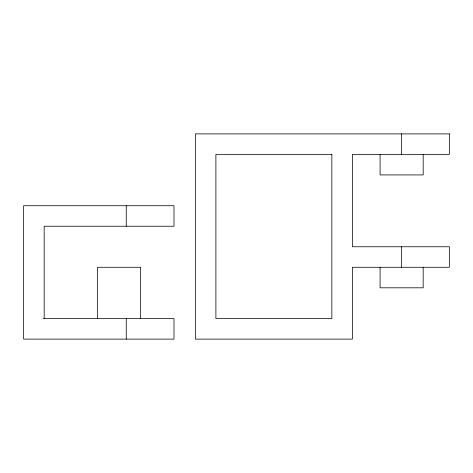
<?xml version="1.0" encoding="UTF-8"?>
<svg xmlns="http://www.w3.org/2000/svg" width="473" height="473" viewBox="0 0 473 473"><rect width="100%" height="100%" fill="white"/><g stroke="black" fill="none" stroke-linecap="round" stroke-linejoin="round"><path stroke-width="0.71" d="M43.469 318.595L173.987 318.595L173.987 339.117L23.65 339.117L23.65 205.714L173.987 205.714L173.987 226.236L44.172 226.236L44.172 318.595M423.181 154.405L423.181 174.927L380.085 174.927L380.085 154.405M423.181 267.286L423.181 287.809L380.085 287.809L380.085 267.286M401.63 133.883L401.63 154.405M401.63 246.764L401.63 267.286M140.635 318.595L140.635 267.286L97.533 267.286L97.533 318.595M126.267 205.714L126.267 226.236M126.267 318.595L126.267 339.117M449.35 133.883L195.373 133.883L195.373 339.117L352.379 339.117L352.379 267.286L449.35 267.286L449.35 246.764L352.379 246.764L352.379 154.405L449.35 154.405L449.35 133.883M331.851 154.405L215.895 154.405L215.895 318.595L331.851 318.595L331.851 154.405"/></g></svg>
